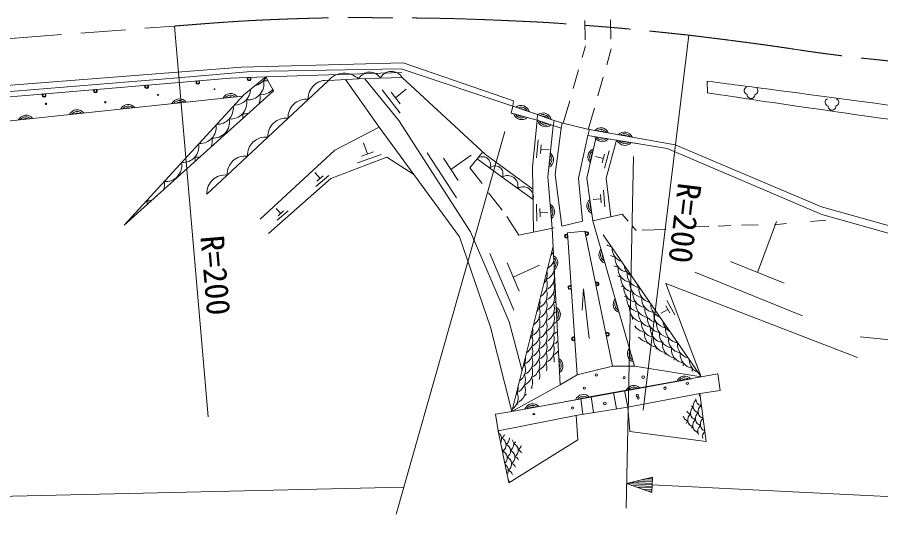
# Model space of a CAD drawing. Units: millimetres, scale not verified. Extents: x 40000 to 680000, y 20000 to 380000.
# Drawn here: x 307608 to 374757, y 236832 to 275985 of the extents above; entities that cross this region are included whole.
import ezdxf
from ezdxf.enums import TextEntityAlignment as Align

# ---------------------------------------------------------------- set-up
doc = ezdxf.new("R2010")
doc.units = ezdxf.units.MM
doc.header["$LTSCALE"] = 1000
doc.linetypes.add('CHAIN', pattern=[18.5, 12, -1.5, 3.5, -1.5])
for name, color, linetype, lineweight in [('M-BGD', 7, 'Continuous', 13), ('M-BMK', 2, 'CHAIN', 13), ('M-BMK-SRVR', 3, 'Continuous', 13), ('M-STR-HTXT', 7, 'Continuous', 13), ('M-STR-STR1', 1, 'Continuous', 13)]:
    doc.layers.add(name, color=color, linetype=linetype, lineweight=lineweight)
doc.styles.add('ＭＳ ゴシック', font='')
doc.styles.get('ＭＳ ゴシック').set_extended_font_data('MS Gothic')

msp = doc.modelspace()

# ---------------------------------------------------------------- linework, layer by layer
at = {"layer": 'M-BGD'}
for p, q in [((325039, 272106), (277620, 268430)), ((337617, 272435), (325039, 272106)), ((325800, 271780), (337459, 271979)), ((346142, 269062), (337459, 271979)), ((337617, 272435), (346199, 269474)), ((320091, 271268), (325800, 271780)), ((326949, 271346), (325232, 269946)), ((326949, 271346), (337506, 271685)), ((327542, 270273), (326949, 271346)), ((337534, 271303), (344015, 265320)), ((278434, 267922), (320091, 271268)), ((331818, 271077), (322361, 262239)), ((333127, 271140), (335751, 267444)), ((334638, 271206), (337273, 267965)), ((361269, 271006), (361276, 270100)), ((315917, 259813), (327542, 270273)), ((325232, 269946), (315917, 259813)), ((337372, 268540), (335978, 270330)), ((337381, 269266), (336684, 270161)), ((337033, 269714), (337851, 270386)), ((346199, 269474), (346142, 269062)), ((346142, 269062), (346018, 268533)), ((348076, 268432), (346142, 269062)), ((347471, 268629), (346142, 269062)), ((337273, 267965), (342867, 259287)), ((346018, 268533), (348027, 267979)), ((346155, 268495), (347534, 268115)), ((347682, 264323), (348027, 267979)), ((349175, 268021), (347776, 268529)), ((348027, 267979), (348076, 268432)), ((348027, 267979), (349893, 267351)), ((348027, 267979), (349207, 267582)), ((349364, 267950), (348076, 268432)), ((349364, 267950), (349293, 267553)), ((349939, 267780), (349364, 267950)), ((335751, 267444), (332312, 265661)), ((335751, 267444), (338446, 263762)), ((349293, 267553), (348877, 263579)), ((349432, 263762), (349893, 267351)), ((349893, 267351), (349981, 267769)), ((351966, 267273), (349939, 267780)), ((358775, 266063), (351966, 267273)), ((351981, 266787), (351242, 263483)), ((352619, 266682), (351911, 263466)), ((352114, 267246), (351981, 266787)), ((358149, 265776), (351981, 266787)), ((353649, 266974), (352114, 267246)), ((352450, 266710), (353861, 266479)), ((355481, 266648), (353982, 266914)), ((334856, 265355), (334528, 266217)), ((347979, 265066), (348122, 266443)), ((348290, 265382), (348362, 266070)), ((354210, 266422), (353395, 263482)), ((354210, 266422), (355972, 266133)), ((370141, 261253), (358775, 266063)), ((332312, 265661), (326494, 260287)), ((335919, 265310), (334054, 264655)), ((335322, 265519), (334390, 265192)), ((341773, 261954), (339478, 265431)), ((341321, 264152), (342915, 265265)), ((343811, 265508), (342790, 264266)), ((344015, 265320), (347707, 262627)), ((348326, 265726), (348971, 265676)), ((353281, 265332), (353101, 264664)), ((353638, 265595), (353279, 264257)), ((370182, 260636), (358149, 265776)), ((331988, 263440), (336336, 265108)), ((336336, 265108), (338446, 263762)), ((341894, 263283), (340747, 265021)), ((353191, 264998), (352563, 265149)), ((331156, 263450), (330744, 263907)), ((342790, 264266), (343773, 263066)), ((347756, 259280), (347682, 264323)), ((327149, 259171), (331988, 263440)), ((331829, 263678), (330826, 262821)), ((331407, 263664), (330906, 263236)), ((338446, 263762), (342005, 258919)), ((348877, 263579), (349205, 259578)), ((349968, 259748), (349432, 263762)), ((351242, 263483), (351569, 260136)), ((351911, 263466), (352361, 260155)), ((353395, 263482), (353772, 260477)), ((344246, 262338), (345319, 260992)), ((352971, 262190), (353017, 261546)), ((353205, 262530), (353297, 261243)), ((348004, 260118), (347981, 261450)), ((352994, 261868), (352395, 261810)), ((381226, 258145), (370141, 261253)), ((328098, 260737), (327742, 261124)), ((328671, 260938), (327822, 260196)), ((328311, 260922), (327886, 260551)), ((348264, 260456), (348253, 261122)), ((348259, 260789), (348880, 260815)), ((352361, 260155), (354637, 260674)), ((354637, 260674), (355120, 260117)), ((381559, 257472), (370182, 260636)), ((345683, 260500), (346611, 259045)), ((351569, 260136), (349968, 259748)), ((365164, 256147), (366647, 260100)), ((366506, 259856), (367437, 259941)), ((369300, 260110), (370485, 260195)), ((342867, 259287), (345869, 252303)), ((346611, 259045), (349358, 259609)), ((349205, 259578), (349821, 247405)), ((350396, 259218), (351742, 259346)), ((350396, 259218), (351153, 248183)), ((353906, 248862), (351742, 259346)), ((355418, 259774), (355723, 259422)), ((355723, 259422), (355771, 259423)), ((356217, 259433), (358047, 259472)), ((360325, 259687), (361391, 259724)), ((362110, 259749), (363110, 259783)), ((363919, 259811), (365236, 259856)), ((342005, 258919), (344400, 251874)), ((353184, 259054), (360789, 248012)), ((349276, 258180), (346056, 245336)), ((346220, 253210), (344369, 257617)), ((346639, 254682), (345713, 256885)), ((346176, 255784), (348209, 256701)), ((367260, 255298), (363068, 256996)), ((368677, 252772), (360293, 256168)), ((358039, 255284), (372941, 249527)), ((360789, 248012), (358039, 255284)), ((351652, 254874), (351547, 253210)), ((352086, 250992), (351652, 254874)), ((358113, 253959), (358746, 252835)), ((358205, 253271), (357688, 252961)), ((358047, 253552), (358363, 252990)), ((344400, 251874), (346056, 245336)), ((345869, 252303), (346879, 248483)), ((382460, 250204), (373157, 251128)), ((351153, 248183), (353906, 248862)), ((353906, 248862), (355616, 248862)), ((355616, 248862), (360789, 248012)), ((360031, 247877), (346056, 245336)), ((349821, 247405), (351153, 248183)), ((352232, 246488), (362094, 248245)), ((362094, 248245), (362258, 246953)), ((346056, 245336), (349821, 247405)), ((351444, 246318), (352232, 246488)), ((352232, 246488), (352408, 245245)), ((353964, 246796), (354219, 245531)), ((354830, 246951), (355102, 245670)), ((360682, 246726), (355102, 245670)), ((362258, 246953), (360682, 246726)), ((361191, 243002), (360682, 246726)), ((346056, 245336), (351444, 246318)), ((351444, 246318), (351602, 245118)), ((344810, 245122), (346056, 245336)), ((344810, 245122), (345011, 243827)), ((351184, 245052), (355102, 245670)), ((355102, 245670), (355240, 243769)), ((345011, 243827), (351184, 245052)), ((351061, 245027), (351211, 243131)), ((345833, 239789), (345011, 243827)), ((355240, 243769), (361191, 243002)), ((351211, 243131), (345833, 239789))]:
    msp.add_line(p, q, dxfattribs=at)
for points in [[(275926, 264460), (285572, 268096), (308268, 269908), (324176, 271252), (326949, 271346)], [(337534, 271303), (334154, 271189), (331818, 271077), (331283, 270576)], [(325155, 269862), (287040, 265811), (281486, 264080), (275968, 263281)], [(349821, 247405), (349205, 259578), (348877, 263579), (349293, 267553)], [(352619, 266682), (351911, 263466), (352361, 260155), (355616, 248862)], [(347719, 261807), (345324, 263553), (343374, 264977)]]:
    msp.add_lwpolyline(points, dxfattribs=at)
for centre, radius in [((325637, 271196), 100), ((325637, 271196), 100), ((325637, 271196), 100), ((325637, 271196), 100), ((317666, 270596), 100), ((317666, 270596), 100), ((317666, 270596), 100), ((317666, 270596), 100), ((321652, 270933), 100), ((321652, 270933), 100), ((321652, 270933), 100), ((321652, 270933), 100), ((309694, 269923), 100), ((309694, 269923), 100), ((309694, 269923), 100), ((309694, 269923), 100), ((313680, 270260), 100), ((313680, 270260), 100), ((313680, 270260), 100), ((313680, 270260), 100), ((318550, 269943), 35.8), ((322943, 270388), 32.2), ((309837, 269256), 60.1), ((314450, 269381), 61.8), ((351886, 259167), 100), ((351886, 259167), 100), ((351886, 259167), 100), ((351886, 259167), 100), ((350308, 258962), 100), ((350308, 258962), 100), ((350308, 258962), 100), ((350308, 258962), 100), ((352695, 255249), 100), ((352695, 255249), 100), ((352695, 255249), 100), ((352695, 255249), 100), ((350582, 254971), 100), ((350582, 254971), 100), ((350582, 254971), 100), ((350582, 254971), 100), ((353503, 251332), 100), ((353503, 251332), 100), ((353503, 251332), 100), ((353503, 251332), 100), ((350856, 250980), 100), ((350856, 250980), 100), ((350856, 250980), 100), ((350856, 250980), 100), ((352644, 248171), 86.6), ((354809, 247965), 84.3), ((356281, 247998), 102), ((351711, 247143), 80.4), ((357987, 247139), 93.3), ((359725, 247518), 93.5), ((355828, 246577), 100), ((355895, 246370), 87.6), ((353310, 245951), 105), ((347779, 245131), 67), ((350792, 245597), 76)]:
    msp.add_circle(centre, radius, dxfattribs=at)
for centre, radius, start, end in [((325637, 271196), 145, 135.54685, 48.34121), ((325637, 271196), 116, 117.09751, 66.79054), ((325838, 271885), 1250, 282.78648, 333.62801), ((333040, 270017), 1618, 46.44878, 139.05008), ((335015, 270753), 965, 30.71576, 153.1208), ((336705, 270810), 965, 30.71576, 153.1208), ((317666, 270596), 145, 138.43012, 51.22449), ((317666, 270596), 116, 119.98079, 69.67382), ((321652, 270933), 145, 138.43012, 51.22449), ((321652, 270933), 116, 119.98079, 69.67382), ((325540, 270807), 1250, 264.8699, 11.1301), ((326878, 272293), 1250, 264.8699, 280.42629), ((331654, 269673), 1414, 83.32584, 182.80147), ((309694, 269923), 145, 138.43012, 51.22449), ((309694, 269923), 116, 119.98079, 69.67382), ((313680, 270260), 145, 138.43012, 51.22449), ((313680, 270260), 116, 119.98079, 69.67382), ((324198, 269404), 654, 38.84543, 153.28727), ((324499, 270398), 1250, 269.96328, 358.59773), ((325243, 269729), 1250, 336.89218, 11.1301), ((326581, 271215), 1250, 264.8699, 316.89803), ((326283, 270138), 1250, 5.60891, 7.98511), ((364440, 270277), 300, 113.44836, 257.2818), ((364673, 269966), 300, 176.52859, 3.47141), ((364906, 270277), 300, 282.7182, 53.82721), ((320220, 268981), 654, 38.84543, 153.28727), ((320220, 268981), 523, 48.65667, 143.47603), ((320220, 268981), 392, 70.53312, 121.59958), ((324198, 269404), 523, 48.65667, 143.47603), ((324198, 269404), 392, 70.53312, 121.59958), ((324202, 269321), 1250, 264.8699, 11.1301), ((330078, 268200), 1414, 83.32584, 182.80147), ((370731, 269373), 300, 113.44836, 257.2818), ((371198, 269373), 300, 282.7182, 66.55164), ((312265, 268136), 654, 38.84543, 153.28727), ((312265, 268136), 523, 48.65667, 143.47603), ((316242, 268558), 654, 38.84543, 153.28727), ((316242, 268558), 523, 48.65667, 143.47603), ((316242, 268558), 392, 70.53312, 121.59958), ((323161, 268912), 1250, 268.69562, 6.12532), ((346791, 268478), 654, 14.73362, 129.17546), ((346791, 268478), 523, 24.54486, 119.36422), ((346791, 268478), 392, 46.42131, 97.48777), ((370965, 269062), 300, 176.52859, 3.47141), ((308287, 267713), 654, 38.84543, 153.28727), ((308287, 267713), 523, 48.65667, 143.47603), ((308287, 267713), 392, 70.53312, 121.59958), ((312265, 268136), 392, 70.53312, 121.59958), ((322864, 267834), 1250, 264.8699, 11.1301), ((323904, 268243), 1250, 354.31615, 11.1301), ((325243, 269729), 1250, 264.8699, 287.07233), ((328502, 266727), 1414, 83.32584, 182.80147), ((346828, 268677), 654, 197.35905, 311.80088), ((346828, 268677), 523, 207.17028, 301.98965), ((346828, 268677), 392, 229.04674, 280.11319), ((348709, 268123), 654, 194.1675, 308.60934), ((348490, 267893), 654, 12.79975, 127.24159), ((348490, 267893), 523, 22.61099, 117.43035), ((348490, 267893), 392, 44.48744, 95.5539), ((321823, 267426), 1250, 267.45212, 7.36881), ((348709, 268123), 523, 203.97874, 298.7981), ((348709, 268123), 392, 225.85519, 276.92165), ((352996, 266730), 654, 22.70334, 137.14517), ((321525, 266348), 1250, 339.67886, 11.1301), ((322566, 266757), 1250, 7.12775, 11.1301), ((323904, 268243), 1250, 264.8699, 269.64836), ((326926, 265254), 1414, 83.32584, 182.80147), ((353100, 266962), 654, 203.47665, 317.91849), ((353100, 266962), 523, 213.28789, 308.10725), ((352996, 266730), 523, 32.51457, 127.33394), ((353100, 266962), 392, 235.16434, 286.2308), ((352996, 266730), 392, 54.39103, 105.45748), ((354828, 266404), 654, 22.70334, 137.14517), ((354828, 266404), 523, 32.51457, 127.33394), ((354828, 266404), 392, 54.39103, 105.45748), ((320485, 265939), 1250, 266.2309, 8.59003), ((354859, 266674), 654, 203.47665, 317.91849), ((354859, 266674), 523, 213.28789, 308.10725), ((354859, 266674), 392, 235.16434, 286.2308), ((348660, 264906), 654, 296.80878, 51.25062), ((348660, 264906), 523, 306.62002, 41.43938), ((352642, 265141), 654, 110.36682, 224.80866), ((352642, 265141), 523, 120.17806, 214.99742), ((352642, 265141), 392, 142.05451, 193.12097), ((319146, 264453), 1250, 265.03028, 9.79065), ((321525, 266348), 1250, 264.8699, 284.28566), ((320187, 264862), 1250, 356.11875, 11.1301), ((325349, 263781), 1414, 83.32584, 182.80147), ((343794, 264529), 614, 334.56993, 133.13003), ((348660, 264906), 392, 328.49647, 19.56293), ((344769, 263817), 614, 334.56993, 133.13003), ((320187, 264862), 1250, 264.8699, 267.84577), ((318849, 263375), 1250, 8.61904, 11.1301), ((323773, 262308), 1414, 83.32584, 182.80147), ((345746, 262875), 799, 345.89208, 121.92322), ((317808, 262967), 1250, 342.22818, 10.97218), ((346944, 262002), 799, 345.89208, 121.92322), ((316767, 262558), 1250, 307.71068, 327.11025), ((317808, 262967), 1250, 264.8699, 281.73633), ((316470, 261480), 1250, 357.86468, 11.1301), ((348745, 260856), 654, 307.46341, 61.90525), ((348745, 260856), 523, 317.27465, 52.09401), ((352559, 261327), 654, 130.52031, 244.96215), ((352559, 261327), 523, 140.33155, 235.15091), ((352559, 261327), 392, 162.208, 213.27446), ((348745, 260856), 392, 339.1511, 30.21756), ((315429, 261072), 1250, 303.16293, 331.658), ((315132, 259994), 1250, 10.08519, 11.1301), ((316470, 261480), 1250, 264.8699, 266.09984), ((351886, 259167), 145, 235.26287, 148.05723), ((351886, 259167), 116, 216.81354, 166.50656), ((350308, 258962), 145, 47.5245, 320.31886), ((350308, 258962), 116, 29.07517, 338.7682), ((353495, 257500), 654, 138.85614, 253.29798), ((354038, 259193), 1088, 237.45495, 258.59252), ((354962, 258011), 1088, 177.85389, 251.26141), ((348306, 258205), 1088, 316.48043, 335.72287), ((348987, 256875), 654, 305.67924, 60.12108), ((348987, 256875), 523, 315.49048, 50.30984), ((353495, 257500), 523, 148.66738, 243.48674), ((353495, 257500), 392, 170.54383, 221.61029), ((354263, 258417), 1088, 240.75636, 261.60282), ((355187, 257235), 1088, 174.39718, 261.60282), ((348303, 257397), 1088, 299.77023, 341.29605), ((348862, 257980), 1088, 294.39718, 295.80241), ((348300, 256589), 1088, 16.99296, 21.60282), ((348987, 256875), 392, 337.36693, 28.43339), ((354489, 257641), 1088, 243.8566, 261.60282), ((355412, 256459), 1088, 174.39718, 261.60282), ((355885, 256829), 1088, 186.75458, 242.36073), ((347741, 256006), 1088, 317.92069, 13.93185), ((348297, 255782), 1088, 294.39718, 21.60282), ((348300, 256589), 1088, 294.39718, 348.80737), ((348859, 257172), 1088, 294.39718, 298.32411), ((354714, 256865), 1088, 246.79624, 261.60282), ((356110, 256053), 1088, 174.39718, 261.60282), ((347738, 255199), 1088, 300.73787, 21.60282), ((348294, 254974), 1088, 294.39718, 21.60282), ((348856, 256365), 1088, 294.39718, 300.89975), ((352695, 255249), 145, 235.26287, 148.05723), ((352695, 255249), 116, 216.81354, 166.50656), ((355638, 255683), 1088, 174.39718, 261.60282), ((356336, 255277), 1088, 174.39718, 261.60282), ((356809, 255647), 1088, 199.88199, 229.23331), ((347735, 254391), 1088, 294.39718, 21.60282), ((348292, 254166), 1088, 294.39718, 21.60282), ((348854, 255557), 1088, 294.39718, 303.53854), ((350582, 254971), 145, 47.5245, 320.31886), ((350582, 254971), 116, 29.07517, 338.7682), ((354940, 256090), 1088, 249.60466, 261.60282), ((355863, 254908), 1088, 174.39718, 261.60282), ((356561, 254501), 1088, 174.39718, 261.60282), ((357034, 254871), 1088, 174.39718, 257.3837), ((347176, 253808), 1088, 319.43251, 12.42003), ((347733, 253583), 1088, 294.39718, 21.60282), ((348851, 254749), 1088, 294.39718, 306.25143), ((354603, 253656), 654, 138.85614, 253.29798), ((354603, 253656), 523, 148.66738, 243.48674), ((355165, 255314), 1088, 252.304, 261.60282), ((356088, 254132), 1088, 174.39718, 261.60282), ((356786, 253726), 1088, 174.39718, 261.60282), ((357259, 254095), 1088, 174.39718, 261.60282), ((347173, 253000), 1088, 301.72203, 21.60282), ((347730, 252775), 1088, 294.39718, 21.60282), ((348289, 253358), 1088, 294.39718, 21.60282), ((349189, 252880), 654, 305.67924, 60.12108), ((349189, 252880), 523, 315.49048, 50.30984), ((354603, 253656), 392, 170.54383, 221.61029), ((355390, 254538), 1088, 254.91145, 261.60282), ((356314, 253356), 1088, 174.39718, 261.60282), ((357485, 253319), 1088, 174.39718, 261.60282), ((357957, 253689), 1088, 179.26785, 249.84746), ((347171, 252192), 1088, 294.39718, 21.60282), ((348286, 252551), 1088, 294.39718, 21.60282), ((348848, 253941), 1088, 294.39718, 309.05171), ((349189, 252880), 392, 337.36693, 28.43339), ((355616, 253763), 1088, 257.44073, 261.60282), ((356539, 252581), 1088, 174.39718, 185.46201), ((357012, 252950), 1088, 174.39718, 261.60282), ((357710, 252544), 1088, 174.39718, 261.60282), ((358183, 252913), 1088, 174.39718, 261.60282), ((346612, 251609), 1088, 321.029, 10.82354), ((347727, 251968), 1088, 294.39718, 21.60282), ((348283, 251743), 1088, 294.39718, 21.60282), ((348845, 253134), 1088, 294.39718, 311.95586), ((356539, 252581), 1088, 212.65623, 261.60282), ((355841, 252987), 1088, 259.90301, 261.60282), ((356764, 251805), 1088, 174.39718, 178.27182), ((357237, 252174), 1088, 174.39718, 261.60282), ((357935, 251768), 1088, 174.39718, 261.60282), ((358408, 252137), 1088, 174.39718, 261.60282), ((358881, 252507), 1088, 188.59243, 240.52288), ((359106, 251731), 1088, 174.39718, 261.60282), ((346609, 250802), 1088, 302.72388, 21.60282), ((347168, 251385), 1088, 294.39718, 21.60282), ((347724, 251160), 1088, 294.39718, 21.60282), ((348280, 250935), 1088, 294.39718, 21.60282), ((348842, 252326), 1088, 294.39718, 314.98484), ((353503, 251332), 145, 235.26287, 148.05723), ((353503, 251332), 116, 216.81354, 166.50656), ((357463, 251399), 1088, 174.39718, 261.60282), ((358633, 251362), 1088, 174.39718, 261.60282), ((347165, 250577), 1088, 294.39718, 21.60282), ((347721, 250352), 1088, 294.39718, 21.60282), ((348278, 250127), 1088, 294.39718, 21.60282), ((348840, 251518), 1088, 294.39718, 318.16607), ((350856, 250980), 145, 47.5245, 320.31886), ((350856, 250980), 116, 29.07517, 338.7682), ((356764, 251805), 1088, 219.84642, 261.60282), ((357688, 250623), 1088, 174.39718, 180.25178), ((358161, 250992), 1088, 174.39718, 261.60282), ((358859, 250586), 1088, 174.39718, 261.60282), ((359332, 250955), 1088, 174.39718, 261.60282), ((359804, 251325), 1088, 203.63366, 225.48164), ((360030, 250549), 1088, 174.39718, 256.14671), ((346606, 249994), 1088, 294.39718, 21.60282), ((347162, 249769), 1088, 294.39718, 21.60282), ((347719, 249544), 1088, 294.39718, 21.60282), ((348837, 250710), 1088, 294.39718, 321.53677), ((355710, 249813), 654, 138.85614, 253.29798), ((355710, 249813), 523, 148.66738, 243.48674), ((355710, 249813), 392, 170.54383, 221.61029), ((358386, 250217), 1088, 174.39718, 181.74134), ((359084, 249810), 1088, 174.39718, 183.25712), ((359557, 250180), 1088, 174.39718, 261.60282), ((360255, 249773), 1088, 174.39718, 261.60282), ((346047, 249411), 1088, 322.7277, 9.12484), ((346603, 249186), 1088, 294.39718, 21.60282), ((347159, 248961), 1088, 294.39718, 21.60282), ((347716, 248737), 1088, 347.38352, 21.60282), ((348275, 249320), 1088, 351.92885, 21.60282), ((349392, 248885), 654, 305.67924, 60.12108), ((349392, 248885), 523, 315.49048, 50.30984), ((359782, 249404), 1088, 174.39718, 184.80166), ((360953, 249367), 1088, 180.73293, 248.38237), ((346044, 248603), 1088, 303.74475, 21.60282), ((346600, 248378), 1088, 294.39718, 21.60282), ((347157, 248154), 1088, 342.02918, 21.60282), ((349392, 248885), 392, 337.36693, 28.43339), ((360480, 248998), 1088, 174.39718, 186.37788), ((361179, 248591), 1088, 174.39718, 187.98908), ((346041, 247795), 1088, 294.39718, 21.60282), ((346598, 247571), 1088, 335.05814, 21.60282), ((359504, 247422), 654, 43.08491, 157.52675), ((359504, 247422), 523, 52.89615, 147.71551), ((359504, 247422), 392, 74.7726, 125.83906), ((345482, 247212), 1088, 324.55306, 7.29949), ((346038, 246988), 1088, 294.39718, 21.60282), ((347157, 248154), 1088, 294.39718, 296.55587), ((346595, 246763), 1088, 20.61393, 21.60282), ((355568, 246706), 654, 43.08491, 157.52675), ((355568, 246706), 523, 52.89615, 147.71551), ((345479, 246405), 1088, 304.7861, 21.60282), ((346598, 247571), 1088, 294.39718, 303.5269), ((346036, 246180), 1088, 17.96122, 21.60282), ((351633, 245990), 654, 43.08491, 157.52675), ((351633, 245990), 523, 52.89615, 147.71551), ((355568, 246706), 392, 74.7726, 125.83906), ((361158, 246851), 567, 200.57743, 218.11648), ((345477, 245597), 1088, 15.23147, 21.60282), ((347697, 245275), 654, 43.08491, 157.52675), ((347697, 245275), 523, 52.89615, 147.71551), ((351633, 245990), 392, 74.7726, 125.83906), ((360359, 246202), 567, 229.47121, 251.92751), ((360741, 245762), 567, 128.07249, 251.92751), ((360567, 246746), 567, 244.735, 251.92751), ((360950, 246306), 567, 179.26394, 251.92751), ((361332, 245866), 567, 166.41437, 209.16593), ((347697, 245275), 392, 74.7726, 125.83906), ((360150, 245657), 567, 213.86027, 251.92751), ((360324, 244673), 567, 128.07249, 251.92751), ((360533, 245217), 567, 128.07249, 251.92751), ((360915, 244777), 567, 128.07249, 251.92751), ((361123, 245321), 567, 128.07249, 251.92751), ((359942, 245113), 567, 196.42405, 251.92751), ((360115, 244128), 567, 128.07249, 151.34257), ((360706, 244232), 567, 128.07249, 251.92751), ((361297, 244336), 567, 128.07249, 247.50781), ((361506, 244881), 567, 185.5803, 190), ((344624, 244189), 567, 314.31511, 317.56844), ((360498, 243688), 567, 128.07249, 143.62388), ((361088, 243792), 567, 128.07249, 205.49554), ((361471, 243352), 567, 132.70146, 190.41552), ((344711, 243193), 567, 329.39553, 53.62063), ((344967, 243717), 567, 303.07249, 339.05177), ((345054, 242721), 567, 303.07249, 66.92751), ((345309, 243245), 567, 303.07249, 2.51537), ((345651, 242773), 567, 303.07249, 39.14899), ((360880, 243247), 567, 128.07249, 136.00007), ((361088, 243792), 567, 251.27597, 251.92751), ((344798, 242197), 567, 351.87209, 31.14407), ((345396, 242249), 567, 303.07249, 66.92751), ((345907, 243298), 567, 303.07249, 323.13383), ((345994, 242301), 567, 303.07249, 66.92751), ((346249, 242826), 567, 303.07249, 344.76483), ((345141, 241725), 567, 312.56271, 66.92751), ((345483, 241253), 567, 303.07249, 66.92751), ((345739, 241777), 567, 303.07249, 66.92751), ((346081, 241305), 567, 25.66012, 66.92751), ((346336, 241829), 567, 29.19562, 66.92751), ((345228, 240729), 567, 327.22285, 55.7933), ((345826, 240781), 567, 21.92326, 66.92751), ((345570, 240257), 567, 17.92672, 66.92751), ((345315, 239732), 567, 13.58244, 35.17558)]:
    msp.add_arc(centre, radius, start, end, dxfattribs=at)
for points, knots in [([(361269, 271006), (363695, 270701), (364308, 270621), (366255, 270369), (370214, 269855), (372431, 269558), (376385, 269007), (379057, 268634), (380539, 268312), (383221, 268017), (384915, 267831), (385870, 267780), (387571, 267686), (390276, 267535), (391793, 267457), (394502, 267416), (397444, 267371), (399096, 267343), (402034, 267506), (404471, 267641), (405301, 267719), (408258, 268050)], [0, 0, 0, 0, 1, 1, 1, 2, 2, 2, 3, 3, 3, 4, 4, 4, 5, 5, 5, 6, 6, 6, 7, 7, 7, 7]), ([(361276, 270100), (365913, 269412), (367084, 269237), (370809, 268704), (374435, 268185), (376468, 267912), (380095, 267404), (381832, 267160), (382797, 266955), (384542, 266779), (386440, 266588), (387510, 266547), (389417, 266477), (393256, 266336), (395411, 266268), (399251, 266366), (402803, 266457), (404007, 266545), (408333, 266891)], [0, 0, 0, 0, 1, 1, 1, 2, 2, 2, 3, 3, 3, 4, 4, 4, 5, 5, 5, 6, 6, 6, 6])]:
    msp.add_open_spline(points, degree=3, knots=knots, dxfattribs=at)
at = {"layer": 'M-BMK'}
msp.add_line((280635, 272323), (319833, 275301), dxfattribs=at)
for points, knots in [([(319833, 275301), (324151, 275642), (325324, 275733), (328851, 275858), (332429, 275985), (334437, 275963), (338018, 275934), (341754, 275905), (343847, 275813), (347580, 275639), (349421, 275552), (350451, 275460), (352289, 275318), (355245, 275089), (356197, 274976), (359845, 274593)], [0, 0, 0, 0, 1, 1, 1, 2, 2, 2, 3, 3, 3, 4, 4, 4, 5, 5, 5, 5]), ([(359845, 274593), (362427, 274276), (363087, 274193), (365162, 273915), (367479, 273604), (368769, 273367), (371088, 273072), (372795, 272855), (373755, 272757), (375467, 272584), (376860, 272444), (377305, 272402), (379036, 272251)], [0, 0, 0, 0, 1, 1, 1, 2, 2, 2, 3, 3, 3, 4, 4, 4, 4])]:
    msp.add_open_spline(points, degree=3, knots=knots, dxfattribs=at)
at = {"layer": 'M-BMK-SRVR'}
for p, q in [((322451, 244921), (319833, 275301)), ((356289, 245431), (359845, 274593))]:
    msp.add_line(p, q, dxfattribs=at)
at = {"layer": 'M-STR-HTXT'}
for p, q in [((337062, 237346), (345531, 267105)), ((354949, 237815), (355528, 265151)), ((354989, 239718), (357017, 240218)), ((356993, 239738), (355395, 239818)), ((355800, 239918), (356999, 239858)), ((357005, 239978), (356206, 240018)), ((356611, 240118), (357011, 240098)), ((356957, 239019), (357017, 240218)), ((337662, 239452), (227099, 236832)), ((354989, 239718), (356957, 239019)), ((354989, 239718), (356987, 239618)), ((356981, 239499), (355383, 239579)), ((355776, 239439), (356975, 239379)), ((356969, 239259), (356170, 239299)), ((356563, 239159), (356963, 239139)), ((398959, 237517), (356987, 239618))]:
    msp.add_line(p, q, dxfattribs=at)
at = {"layer": 'M-STR-STR1'}
for p, q in [((351742, 275739), (351778, 274239)), ((353742, 275789), (353777, 274289)), ((351789, 273776), (351529, 272861)), ((353796, 273520), (353444, 272285)), ((351255, 271899), (350844, 270457)), ((353170, 271323), (352760, 269880)), ((350570, 269495), (350073, 267746)), ((352486, 268918), (352015, 267264))]:
    msp.add_line(p, q, dxfattribs=at)

# ---------------------------------------------------------------- texts
at = {"layer": 'M-BMK-SRVR', "style": 'ＭＳ ゴシック'}
for rotation, p in [(263.048, (359917, 263069)), (274.927, (322761, 259023))]:
    msp.add_text('R=200', height=1833, rotation=rotation, dxfattribs=at).set_placement(p, align=Align.MIDDLE_LEFT)

doc.saveas('drawing.dxf')
